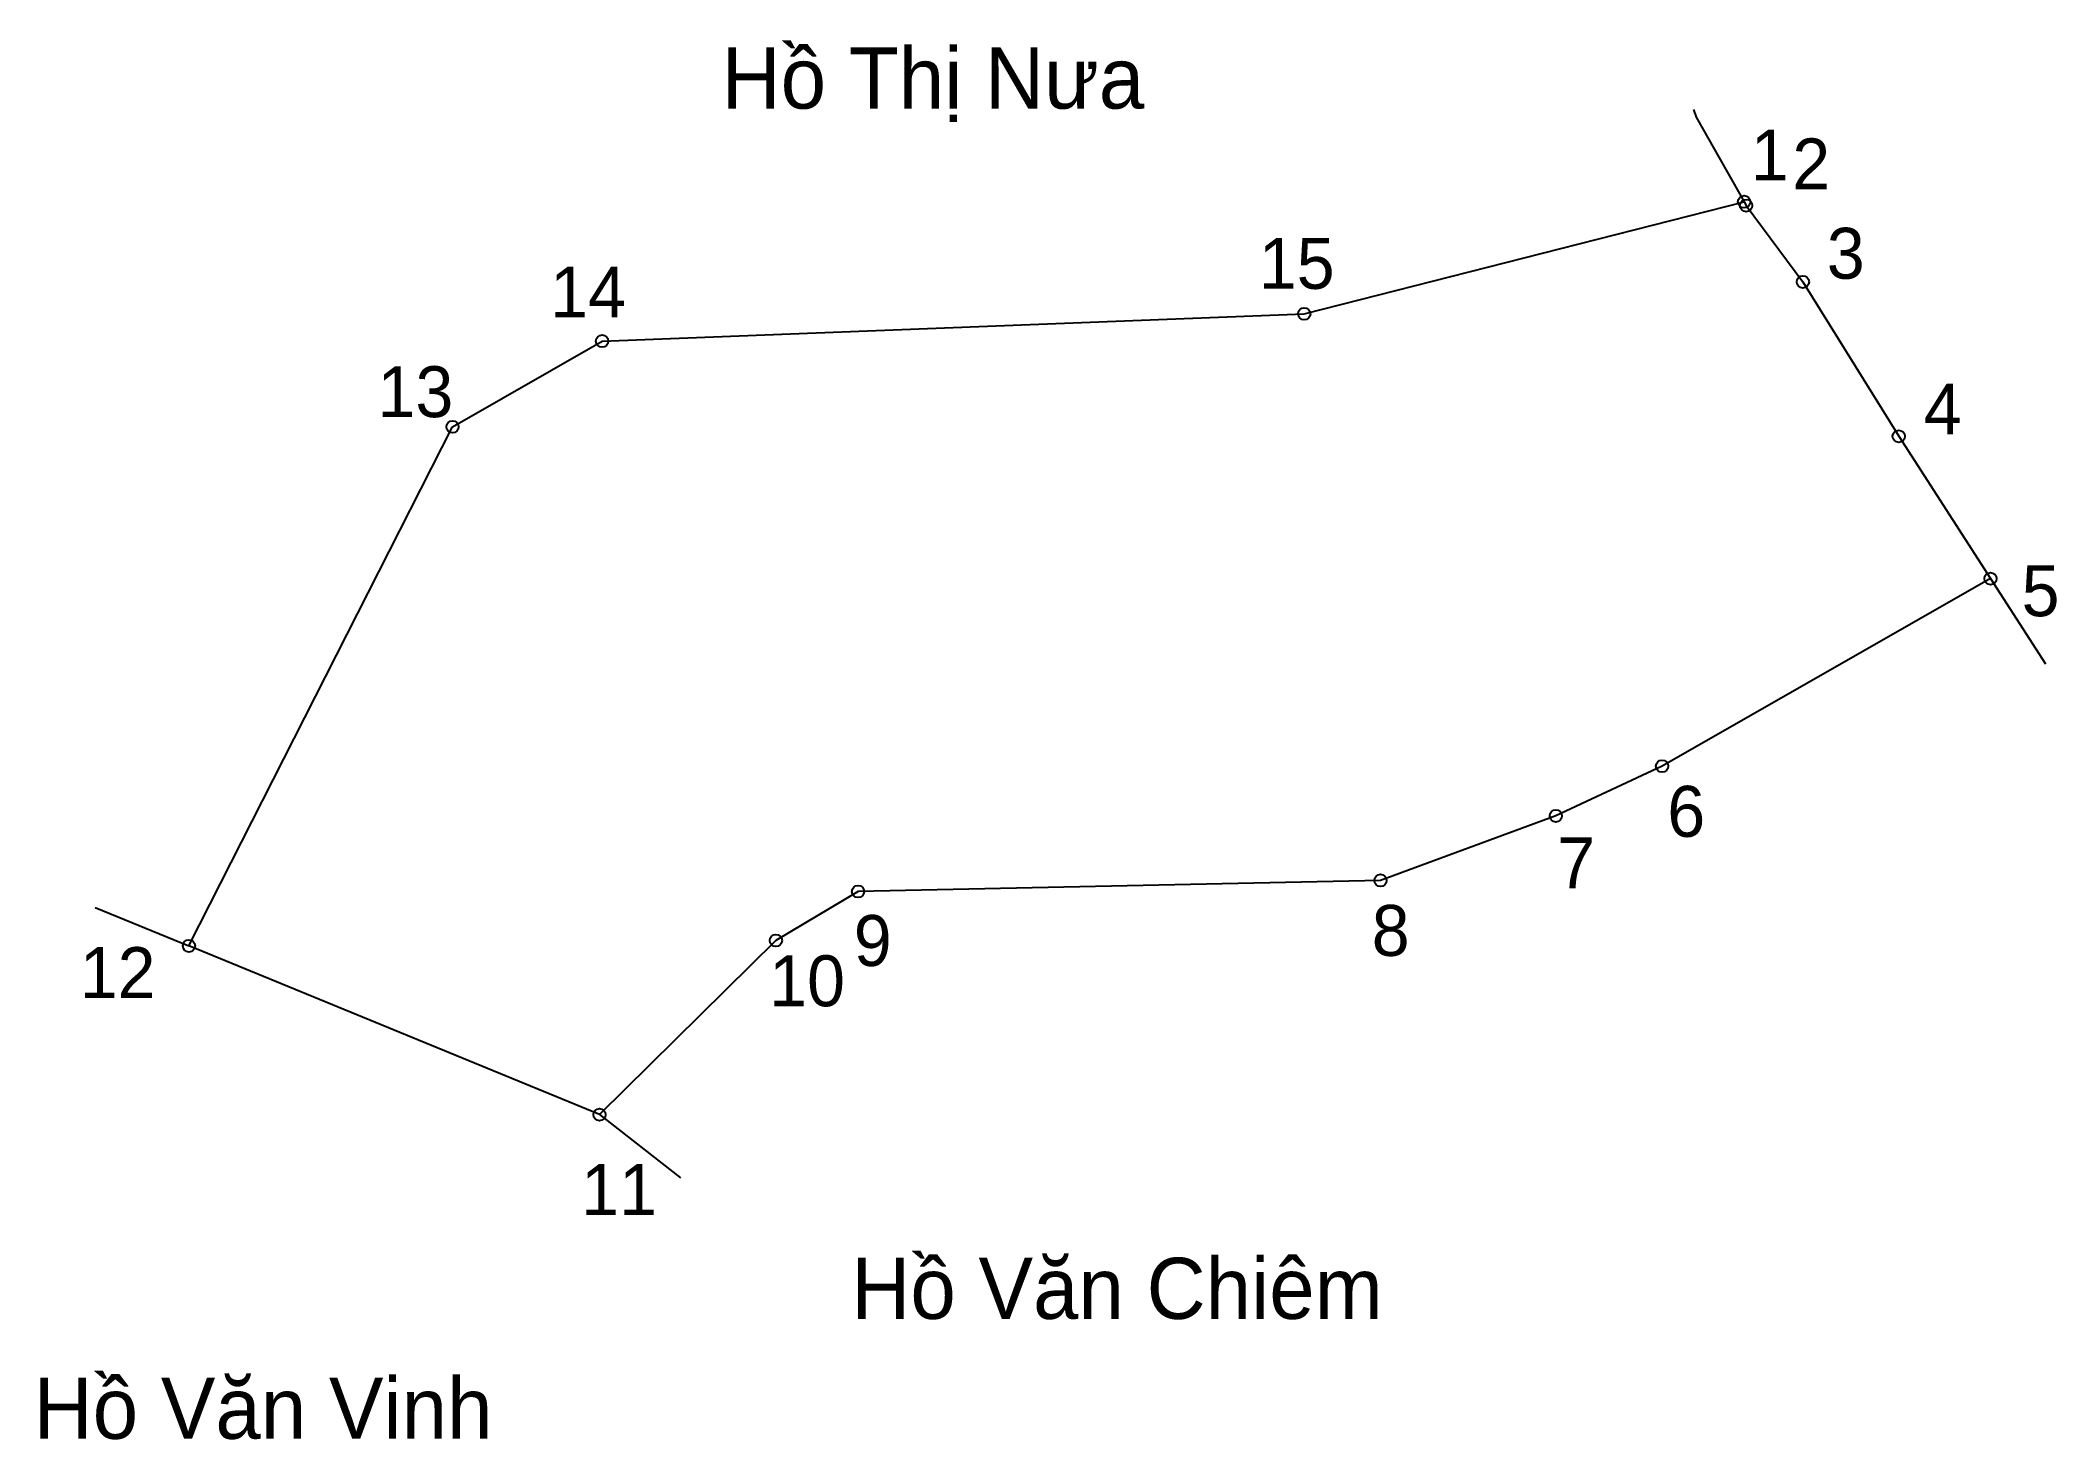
# Model space of a CAD drawing. Extents: x 547445 to 547633, y 1821151 to 1821281.
import ezdxf

# ---------------------------------------------------------------- set-up
doc = ezdxf.new("R2010")
doc.units = 0
for name, color, linetype in [('CanhThua', 7, 'Continuous'), ('MocDinhThua', 7, 'Continuous'), ('RauThua', 7, 'Continuous'), ('SoHieuDinhThua', 7, 'Continuous'), ('TenChuLanCan', 7, 'Continuous')]:
    doc.layers.add(name, color=color, linetype=linetype)

msp = doc.modelspace()

# ---------------------------------------------------------------- linework, layer by layer
at = {"layer": 'CanhThua'}
for p, q in [((547562.67, 1821255.99), (547603.53, 1821266.4)), ((547603.53, 1821266.4), (547603.72, 1821266.04)), ((547603.72, 1821266.04), (547609, 1821258.95)), ((547609, 1821258.95), (547617.9, 1821244.61)), ((547497.43, 1821253.46), (547562.67, 1821255.99)), ((547483.53, 1821245.49), (547497.43, 1821253.46)), ((547459.05, 1821197.27), (547483.53, 1821245.49)), ((547617.9, 1821244.61), (547626.43, 1821231.39)), ((547626.43, 1821231.39), (547595.91, 1821213.97)), ((547595.91, 1821213.97), (547586.04, 1821209.35)), ((547586.04, 1821209.35), (547569.75, 1821203.36)), ((547569.75, 1821203.36), (547521.21, 1821202.33)), ((547521.21, 1821202.33), (547513.58, 1821197.78)), ((547497.19, 1821181.6), (547459.05, 1821197.27)), ((547513.58, 1821197.78), (547497.19, 1821181.6))]:
    msp.add_line(p, q, dxfattribs=at)
at = {"layer": 'MocDinhThua'}
for centre in [(547603.53, 1821266.4), (547603.72, 1821266.04), (547609, 1821258.95), (547562.67, 1821255.99), (547497.43, 1821253.46), (547483.53, 1821245.49), (547617.9, 1821244.61), (547626.43, 1821231.39), (547595.91, 1821213.97), (547586.04, 1821209.35), (547521.21, 1821202.33), (547569.75, 1821203.36), (547459.05, 1821197.27), (547513.58, 1821197.78), (547497.19, 1821181.6)]:
    msp.add_circle(centre, 0.568, dxfattribs=at)
at = {"layer": 'RauThua'}
for p, q in [((547598.83, 1821274.96), (547599.09, 1821274.26)), ((547599.09, 1821274.26), (547603.53, 1821266.4)), ((547626.43, 1821231.39), (547631.54, 1821223.47)), ((547450.34, 1821200.85), (547459.05, 1821197.27)), ((547497.19, 1821181.6), (547504.71, 1821175.73))]:
    msp.add_line(p, q, dxfattribs=at)

# ---------------------------------------------------------------- texts
at = {"layer": 'SoHieuDinhThua'}
for s, height, p in [('1', 4.73, (547604.16, 1821268.38)), ('2', 4.73, (547608.01, 1821267.55)), ('15', 4.732, (547558.45, 1821258.31)), ('3', 4.73, (547611.22, 1821259.25)), ('14', 4.732, (547492.61, 1821255.65)), ('13', 4.732, (547476.57, 1821246.39)), ('4', 4.73, (547620.22, 1821244.78)), ('5', 4.73, (547629.32, 1821227.9)), ('6', 4.73, (547596.4, 1821207.41)), ('7', 4.73, (547586.18, 1821202.62)), ('8', 4.73, (547568.94, 1821196.35)), ('9', 4.73, (547520.82, 1821195.41)), ('12', 4.732, (547448.9, 1821192.43)), ('10', 4.732, (547512.96, 1821191.67)), ('11', 4.732, (547495.49, 1821172.27))]:
    msp.add_text(s, height=height, dxfattribs=at).set_placement(p)
at = {"layer": 'TenChuLanCan'}
for s, height, p in [('Hồ Thị Nưa', 5.678, (547508.54, 1821275.05)), ('Hồ Văn Chiêm', 5.6778, (547520.59, 1821162.63)), ('Hồ Văn Vinh', 5.6778, (547444.62, 1821151.49))]:
    msp.add_text(s, height=height, dxfattribs=at).set_placement(p)

doc.saveas('drawing.dxf')
